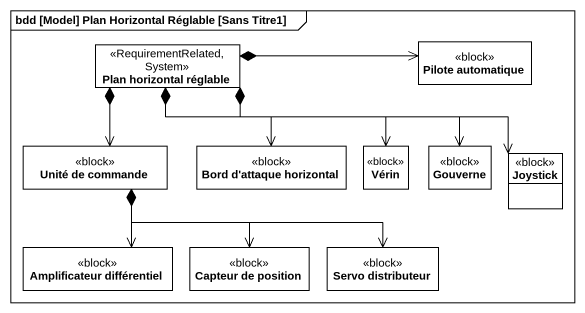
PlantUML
@startuml
mainframe bdd [Model] Plan Horizontal Réglable [Sans Titre1]
hide circle
hide empty members
class "Plan horizontal réglable" as Plan_horizontal_réglable <<RequirementRelated, System>>
class "Pilote automatique" as Pilote_automatique <<block>>
class "Unité de commande" as Unité_de_commande <<block>>
class "Bord d'attaque horizontal" as Bord_d_attaque_horizontal <<block>>
class Vérin <<block>>
class Gouverne <<block>>
class Joystick <<block>>
class "Amplificateur différentiel" as Amplificateur_différentiel <<block>>
class "Capteur de position" as Capteur_de_position <<block>>
class "Servo distributeur" as Servo_distributeur <<block>>
Plan_horizontal_réglable *-right-> Pilote_automatique
Plan_horizontal_réglable *--> Unité_de_commande
Plan_horizontal_réglable *--> Bord_d_attaque_horizontal
Plan_horizontal_réglable *-right-> Vérin
Plan_horizontal_réglable *-right-> Gouverne
Plan_horizontal_réglable *-right-> Joystick
Unité_de_commande *--> Amplificateur_différentiel
Unité_de_commande *--> Capteur_de_position
Unité_de_commande *-right-> Servo_distributeur
@enduml
